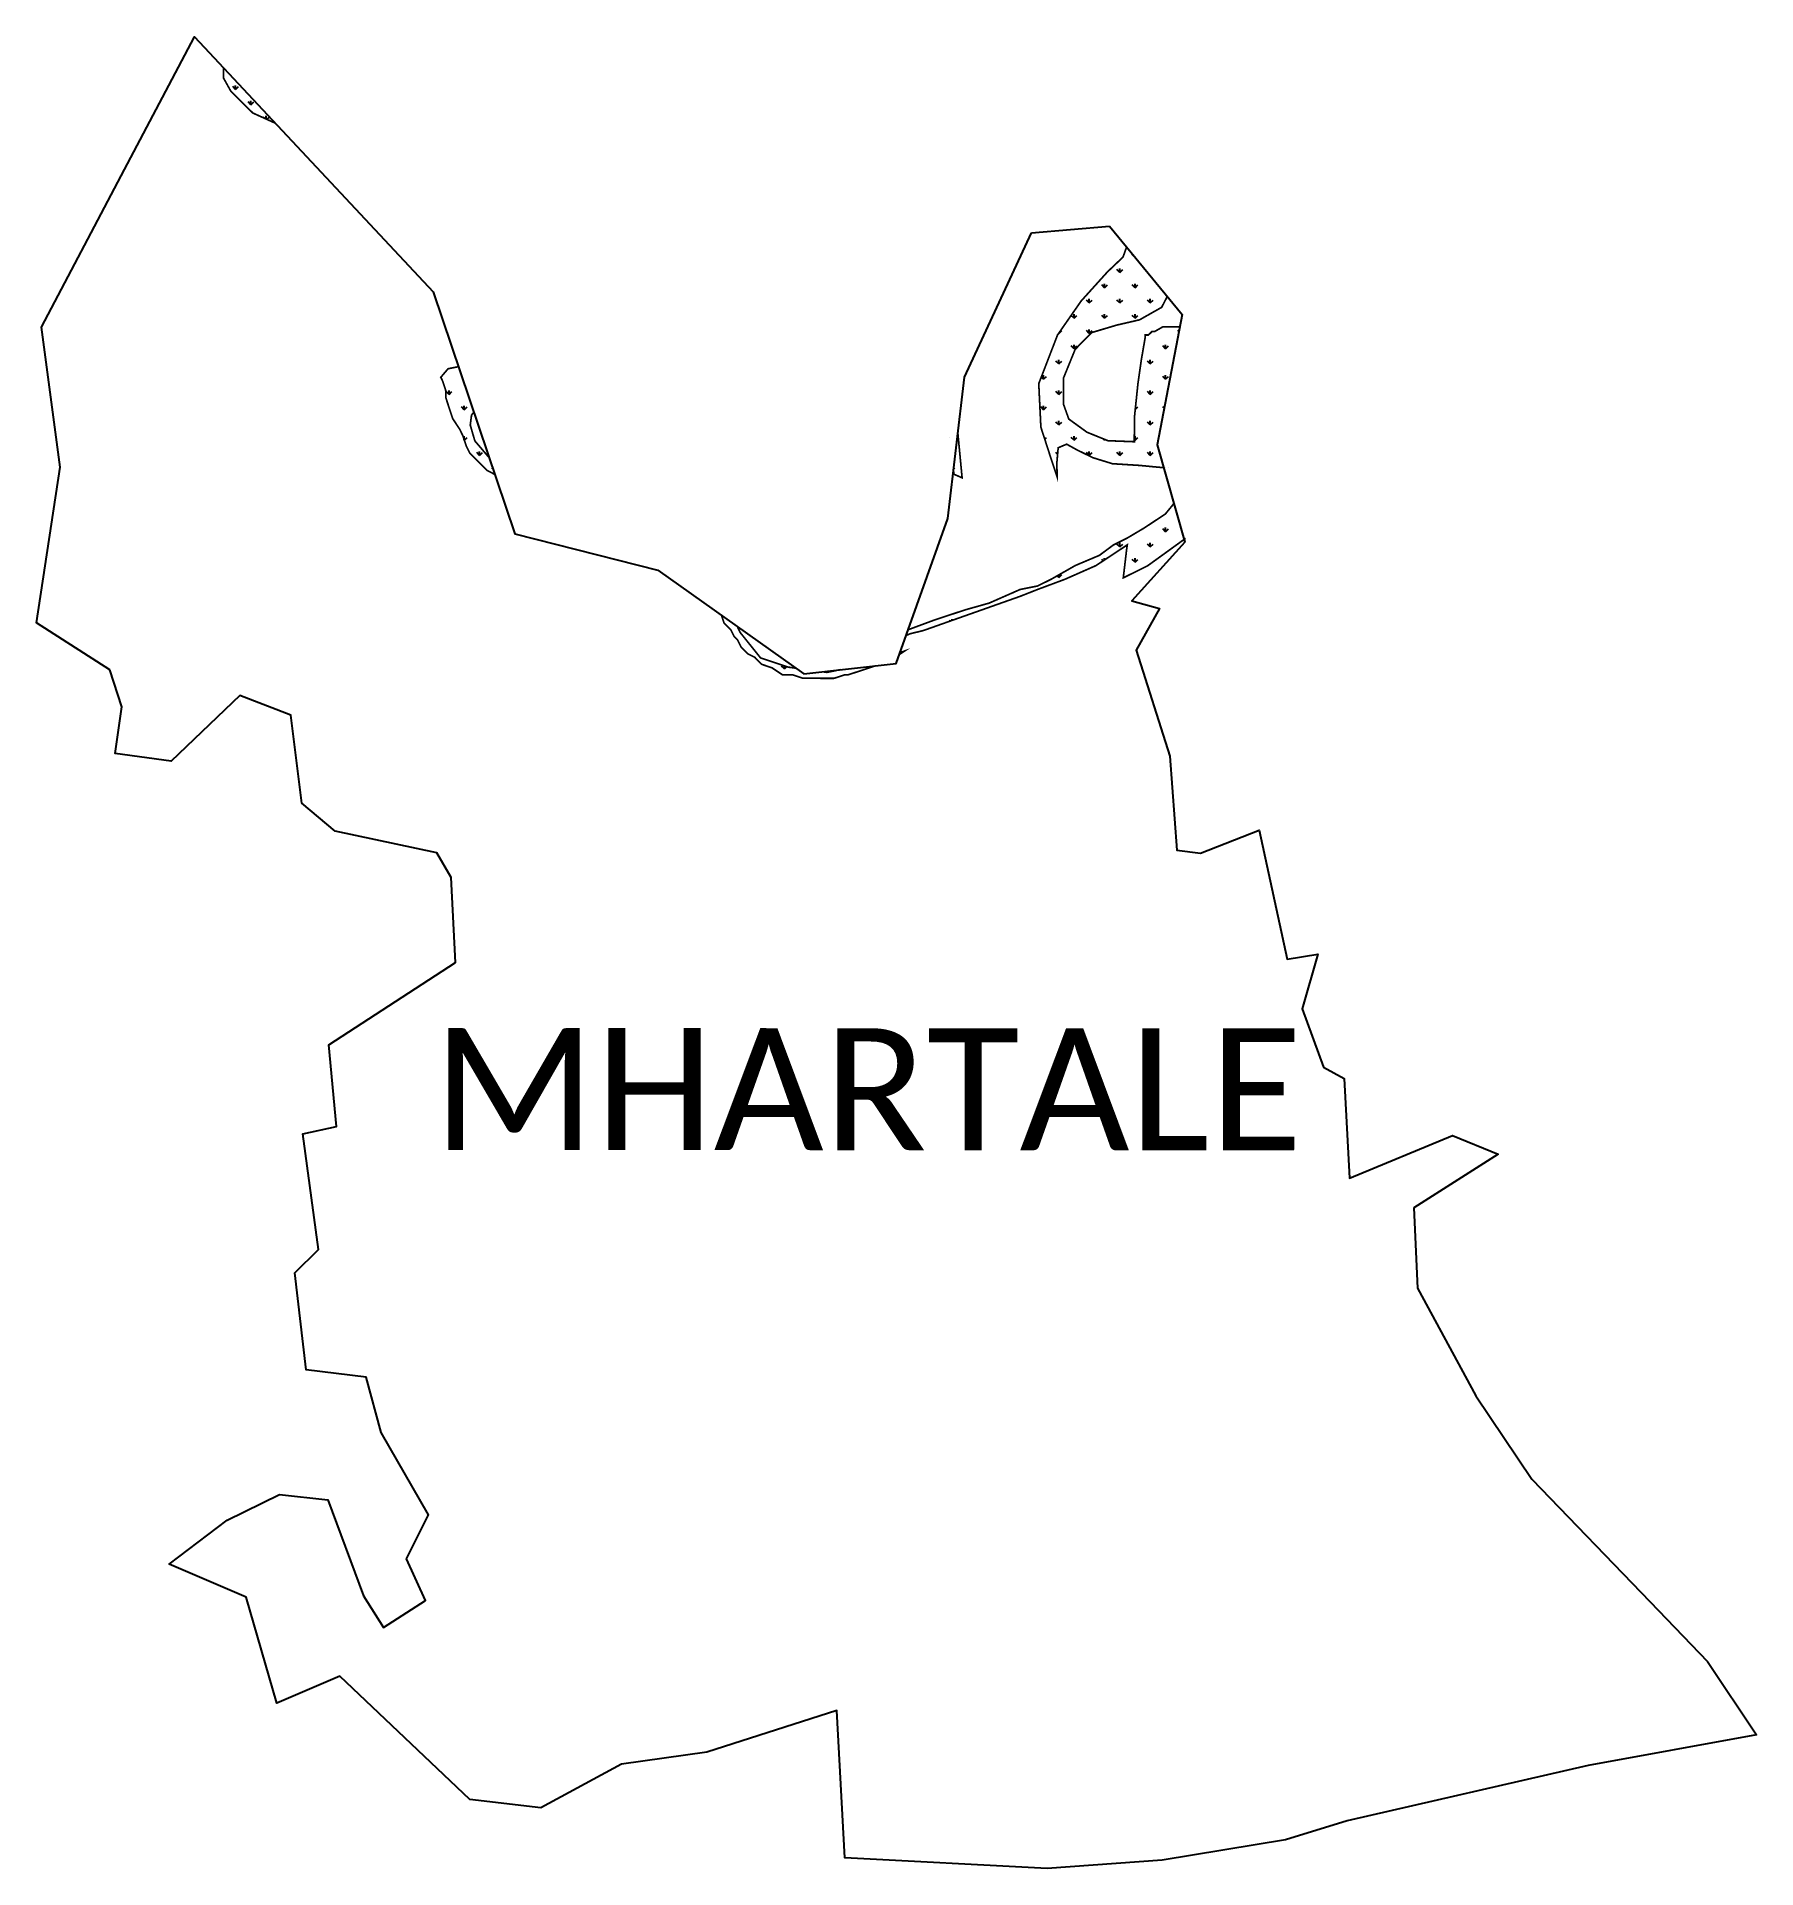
# Model space of a CAD drawing. Header units: metres. Extents: x 357234 to 359260, y 1740452 to 1742609.
import ezdxf

# ---------------------------------------------------------------- set-up
doc = ezdxf.new("R2010")
doc.units = ezdxf.units.M
doc.layers.add('MANGROOVES BUFFER ZONE', color=120, linetype='Continuous')
doc.layers.add('VILLAGE NAME', color=250, linetype='Continuous')

msp = doc.modelspace()

# ---------------------------------------------------------------- hatches: boundary and pattern name
at = {"layer": 'MANGROOVES BUFFER ZONE'}
h = msp.add_hatch(dxfattribs=at)
h.set_pattern_fill('GRASS', color=256)
h.paths.add_polyline_path([(357515, 1742507.1), (357453.7, 1742572.7), (357453.7, 1742560.5), (357462.5, 1742544.7), (357488.3, 1742519.2)])
h = msp.add_hatch(dxfattribs=at)
h.set_pattern_fill('GRASS', color=256)
h.paths.add_polyline_path([(358355.4, 1742388.4), (358429.7, 1742458.5), (358438.8, 1742474.8), (358445.5, 1742487.3), (358452.2, 1742493.1), (358475.2, 1742492.7), (358473.1, 1742483.5), (358465.1, 1742466.8), (358471.4, 1742457.2), (358484.8, 1742443.9), (358525.3, 1742397), (358522.8, 1742375.3), (358513.6, 1742349.5), (358495.2, 1742332), (358464.3, 1742297.8), (358436.4, 1742257.7), (358414.3, 1742200.4), (358416.8, 1742149.1), (358428, 1742114.5), (358436, 1742090.3), (358435.6, 1742107), (358437.2, 1742124.9), (358447.2, 1742129.1), (358459.3, 1742122.4), (358478.1, 1742113.2), (358501.1, 1742106.1), (358533.2, 1742104.1), (358554.9, 1742102), (358577.9, 1742100.3), (358590.8, 1742096.1), (358590, 1742085.7), (358581.6, 1742069), (358563.5, 1742046.9), (358538.7, 1742030.5), (358518.3, 1742018.4), (358502.1, 1742010.3), (358485.8, 1741998.2), (358457.4, 1741986.2), (358428.9, 1741970), (358412.7, 1741962), (358392.4, 1741958), (358355.8, 1741941.9), (358327.4, 1741933.9), (358290.8, 1741921.8), (358258.4, 1741909.8), (358225.9, 1741897.7), (358213.7, 1741893.7), (358209.6, 1741893.7), (358201.5, 1741893.8), (358193.4, 1741893.8), (358181.2, 1741893.8), (358156.9, 1741902), (358140.7, 1741910.2), (358124.5, 1741922.4), (358112.4, 1741934.7), (358101.1, 1741946), (358157.9, 1741978.8), (358211.3, 1742021.8), (358244.7, 1742063.9), (358253.9, 1742152.1), (358253.1, 1742200.9), (358254.7, 1742230.5), (358259.8, 1742244.6), (358273.1, 1742244.2), (358284, 1742233), (358304, 1742176.2), (358314.4, 1742093.7), (358324, 1742089.5), (358312.8, 1742207.3), (358305.7, 1742231.5), (358290.6, 1742251.9), (358280.6, 1742269.4), (358278.1, 1742291.1), (358282.3, 1742306.5), (358291.9, 1742320.3)], flags=16)
h.paths.add_polyline_path([(358476.5, 1742260.5), (358505.9, 1742269.3), (358533.1, 1742275.6), (358559.1, 1742290.3), (358569.6, 1742310.4), (358580.1, 1742329.2), (358593.5, 1742331.3), (358606, 1742325), (358616.5, 1742312), (358619, 1742296.5), (358611.5, 1742269.3), (358585.9, 1742267.2), (358560.3, 1742267.2), (358550.6, 1742261.7), (358547.6, 1742261.7), (358543.5, 1742257.7), (358539.5, 1742257.7), (358539.5, 1742253.6), (358535.3, 1742229.3), (358531.2, 1742200.9), (358527, 1742160.4), (358526.9, 1742132), (358495.8, 1742133.2), (358471.1, 1742143.2), (358449.7, 1742158.7), (358443.4, 1742176.3), (358443.4, 1742206.9), (358457.2, 1742240.8)], flags=16)
h.paths.add_polyline_path([(358260.3, 1741910.5), (358257.9, 1741903.7), (358262.4, 1741905.7), (358278.6, 1741909.7), (358335.5, 1741929.8), (358392.4, 1741949.9), (358412.7, 1741957.9), (358445.2, 1741970), (358481.7, 1741986.1), (358518.6, 1742010.5), (358517.9, 1742005.7), (358513.9, 1741971.7), (358518.2, 1741973.8), (358534.4, 1741981.8), (358542.6, 1741985.9), (358585.7, 1742017), (358573.6, 1742059.3), (358581.6, 1742069), (358590, 1742085.7), (358590.8, 1742096.1), (358577.9, 1742100.3), (358561.5, 1742101.5), (358553.8, 1742128.4), (358580.4, 1742267.2), (358585.9, 1742267.2), (358611.5, 1742269.3), (358619, 1742296.5), (358616.5, 1742312), (358606, 1742325), (358593.5, 1742331.3), (358580.1, 1742329.2), (358569.6, 1742310.4), (358565.7, 1742303), (358517.8, 1742361.3), (358522.8, 1742375.3), (358525.3, 1742397), (358484.8, 1742443.9), (358471.4, 1742457.2), (358465.1, 1742466.8), (358473.1, 1742483.5), (358475.2, 1742492.7), (358452.2, 1742493.1), (358445.5, 1742487.3), (358438.8, 1742474.8), (358429.7, 1742458.5), (358355.4, 1742388.4), (358291.9, 1742320.3), (358282.3, 1742306.5), (358278.1, 1742291.1), (358280.6, 1742269.4), (358290.6, 1742251.9), (358305.7, 1742231.5), (358312.8, 1742207.3), (358319, 1742142.1), (358313.8, 1742098.5), (358304, 1742176.2), (358284, 1742233), (358273.1, 1742244.2), (358259.8, 1742244.6), (358254.7, 1742230.5), (358253.1, 1742200.9), (358253.9, 1742152.1), (358244.7, 1742063.9), (358211.3, 1742021.8), (358157.9, 1741978.8), (358101.1, 1741946), (358124.5, 1741922.4), (358140.7, 1741910.2), (358156.9, 1741902), (358181.2, 1741893.8), (358213.7, 1741893.7), (358225.9, 1741897.7)])
h.paths.add_polyline_path([(358250.7, 1741883.6), (358249.9, 1741881.2), (358250.1, 1741881.4), (358256.3, 1741885.5)])
h.paths.add_polyline_path([(358222.5, 1741868.3), (358180.7, 1741863.6), (358164.8, 1741860.3), (358119.1, 1741866.5), (358086.6, 1741877.3), (358062.6, 1741907.2), (358059.3, 1741914), (358040.6, 1741927.3), (358043.4, 1741918.7), (358051.5, 1741910.5), (358055.5, 1741902.4), (358059.6, 1741898.3), (358063.6, 1741890.2), (358071.7, 1741882.1), (358079.8, 1741878), (358087.9, 1741869.8), (358100, 1741865.7), (358112.1, 1741857.6), (358124.3, 1741857.5), (358136.5, 1741853.4), (358148.6, 1741853.4), (358160.8, 1741853.3), (358173, 1741853.3), (358185.2, 1741857.3), (358189.2, 1741857.3), (358201.4, 1741861.3)])
h = msp.add_hatch(dxfattribs=at)
h.set_pattern_fill('GRASS', color=256)
h.paths.add_polyline_path([(357773.2, 1742093.6), (357730.5, 1742220.4), (357718.4, 1742218), (357709.8, 1742207.9), (357711.8, 1742203.8), (357715.8, 1742191.7), (357715.8, 1742183.5), (357719.8, 1742171.4), (357723.8, 1742159.2), (357731.9, 1742147), (357735.9, 1742138.8), (357739.9, 1742126.7), (357744, 1742118.5), (357752.1, 1742110.4), (357756.1, 1742106.3), (357764.2, 1742098.2), (357772.3, 1742094.1)])
h.paths.add_polyline_path([(357766.6, 1742113.4), (357748.6, 1742166.6), (357746, 1742163.4), (357744.5, 1742151.6), (357749.9, 1742133)])

# ---------------------------------------------------------------- linework, layer by layer
at = {"color": 3}
for points in [[(358497.7, 1742385.8), (358583.2, 1742281.7), (358553.8, 1742128.4), (358586.6, 1742013.7), (358523.8, 1741944.5), (358556.4, 1741935.7), (358529.1, 1741886.4), (358568.6, 1741761.6), (358577.1, 1741650.8), (358604.9, 1741647.2), (358674.1, 1741674.4), (358707, 1741522.4), (358743.2, 1741528.5), (358724.6, 1741464), (358749.9, 1741395.3), (358774.3, 1741382), (358780.3, 1741264.5), (358901.6, 1741314.9), (358955.6, 1741292.8), (358856.1, 1741229.7), (358860.6, 1741134.9), (358929.1, 1741008.3), (358995.2, 1740910.2), (359134.6, 1740765.7), (359202.4, 1740695.4), (359259.8, 1740609.1), (359061.8, 1740572.8), (358777.6, 1740507.5), (358704.9, 1740485.3), (358559.8, 1740461.3), (358424.3, 1740451.6), (358185.7, 1740464), (358176.4, 1740637.6), (358023.4, 1740588.3), (357922.7, 1740574.3), (357827.8, 1740523), (357743.9, 1740532.7), (357590.7, 1740678), (357516.7, 1740646.4), (357480.3, 1740771), (357389.8, 1740810), (357458.2, 1740861.9), (357519.7, 1740892.1), (357576.6, 1740885.8), (357618.9, 1740772.8), (357642.2, 1740735.3), (357691.7, 1740767.2), (357669.3, 1740816.4), (357695.1, 1740868), (357639.5, 1740965.1), (357621.9, 1741030.1), (357551.3, 1741039), (357537.8, 1741152.9), (357565.5, 1741180.7), (357547.4, 1741316.7), (357586.8, 1741325.4), (357577.8, 1741421.7), (357727.3, 1741518.7), (357721.9, 1741618.7), (357705, 1741647.9), (357585.3, 1741673.1), (357546, 1741706.2), (357532.9, 1741809.8), (357473.2, 1741833.2), (357392.1, 1741755.6), (357326.1, 1741764.7), (357333.8, 1741819.9), (357319.9, 1741863.4), (357233.6, 1741918.8), (357261.5, 1742101.9), (357239.5, 1742267), (357333.2, 1742445.1), (357419.7, 1742609.1), (357700.8, 1742308.4), (357796.9, 1742023.5), (357965.3, 1741980.7), (358137.4, 1741858.7), (358246.2, 1741870.9), (358307, 1742041.4), (358326.8, 1742208.1), (358405.7, 1742377.9)], [(358405.7, 1742377.9), (358497.7, 1742385.8)]]:
    msp.add_lwpolyline(points, dxfattribs=at)
at = {"layer": 'MANGROOVES BUFFER ZONE', "const_width": 2}
for points in [[(357453.7, 1742572.7), (357453.7, 1742560.5), (357462.5, 1742544.7), (357488.3, 1742519.2), (357515, 1742507.1)], [(358517.8, 1742361.3), (358513.6, 1742349.5), (358495.2, 1742332), (358464.3, 1742297.8), (358436.4, 1742257.7), (358414.3, 1742200.4), (358416.8, 1742149.1), (358428, 1742114.5), (358436, 1742090.3), (358435.6, 1742107), (358437.2, 1742124.9), (358447.2, 1742129.1), (358459.3, 1742122.4), (358478.1, 1742113.2), (358501.1, 1742106.1), (358533.2, 1742104.1), (358554.9, 1742102), (358561.5, 1742101.5)], [(358580.4, 1742267.2), (358560.3, 1742267.2), (358550.6, 1742261.7), (358547.6, 1742261.7), (358543.5, 1742257.7), (358539.5, 1742257.7), (358539.5, 1742253.6), (358535.3, 1742229.3), (358531.2, 1742200.9), (358527, 1742160.4), (358526.9, 1742132), (358495.8, 1742133.2), (358471.1, 1742143.2), (358449.7, 1742158.7), (358443.4, 1742176.3), (358443.4, 1742206.9), (358457.2, 1742240.8), (358476.5, 1742260.5), (358505.9, 1742269.3), (358533.1, 1742275.6), (358559.1, 1742290.3), (358565.7, 1742303)], [(357730.5, 1742220.4), (357718.4, 1742218), (357709.8, 1742207.9), (357711.8, 1742203.8), (357715.8, 1742191.7), (357715.8, 1742183.5), (357719.8, 1742171.4), (357723.8, 1742159.2), (357731.9, 1742147), (357735.9, 1742138.8), (357739.9, 1742126.7), (357744, 1742118.5), (357752.1, 1742110.4), (357756.1, 1742106.3), (357764.2, 1742098.2), (357772.3, 1742094.1), (357773.2, 1742093.6)], [(357766.6, 1742113.4), (357749.9, 1742133), (357744.5, 1742151.6), (357746, 1742163.4), (357748.6, 1742166.6)], [(358313.8, 1742098.5), (358314.4, 1742093.7), (358324, 1742089.5), (358319, 1742142.1)], [(358573.6, 1742059.3), (358563.5, 1742046.9), (358538.7, 1742030.5), (358518.3, 1742018.4), (358502.1, 1742010.3), (358485.8, 1741998.2), (358457.4, 1741986.2), (358428.9, 1741970), (358412.7, 1741962), (358392.4, 1741958), (358355.8, 1741941.9), (358327.4, 1741933.9), (358290.8, 1741921.8), (358260.3, 1741910.5)], [(358257.9, 1741903.7), (358262.4, 1741905.7), (358278.6, 1741909.7), (358335.5, 1741929.8), (358392.4, 1741949.9), (358412.7, 1741957.9), (358445.2, 1741970), (358481.7, 1741986.1), (358518.6, 1742010.5), (358517.9, 1742005.7), (358513.9, 1741971.7), (358518.2, 1741973.8), (358534.4, 1741981.8), (358542.6, 1741985.9), (358587.3, 1742018.2)], [(358040.6, 1741927.3), (358043.4, 1741918.7), (358051.5, 1741910.5), (358055.5, 1741902.4), (358059.6, 1741898.3), (358063.6, 1741890.2), (358071.7, 1741882.1), (358079.8, 1741878), (358087.9, 1741869.8), (358100, 1741865.7), (358112.1, 1741857.6), (358124.3, 1741857.5), (358136.5, 1741853.4), (358148.6, 1741853.4), (358160.8, 1741853.3), (358173, 1741853.3), (358185.2, 1741857.3), (358189.2, 1741857.3), (358201.4, 1741861.3), (358213.6, 1741865.3), (358222.5, 1741868.3)], [(358128, 1741865.3), (358119.1, 1741866.5), (358086.6, 1741877.3), (358062.6, 1741907.2), (358059.3, 1741914)], [(358249.9, 1741881.2), (358250.1, 1741881.4), (358256.3, 1741885.5), (358250.7, 1741883.6)], [(358180.7, 1741863.6), (358164.8, 1741860.3), (358158.9, 1741861.1)]]:
    msp.add_lwpolyline(points, dxfattribs=at)

# ---------------------------------------------------------------- texts
at = {"layer": 'VILLAGE NAME', "insert": (357700.3, 1741441.4), "char_height": 143.7, "attachment_point": 1, "rotation": 359.9793}
msp.add_mtext_dynamic_manual_height_columns('{\\fCalibri|b0|i0|c0|p34;MHARTALE}', width=1418, gutter_width=718.5, heights=[0], dxfattribs=at)

doc.saveas('drawing.dxf')
